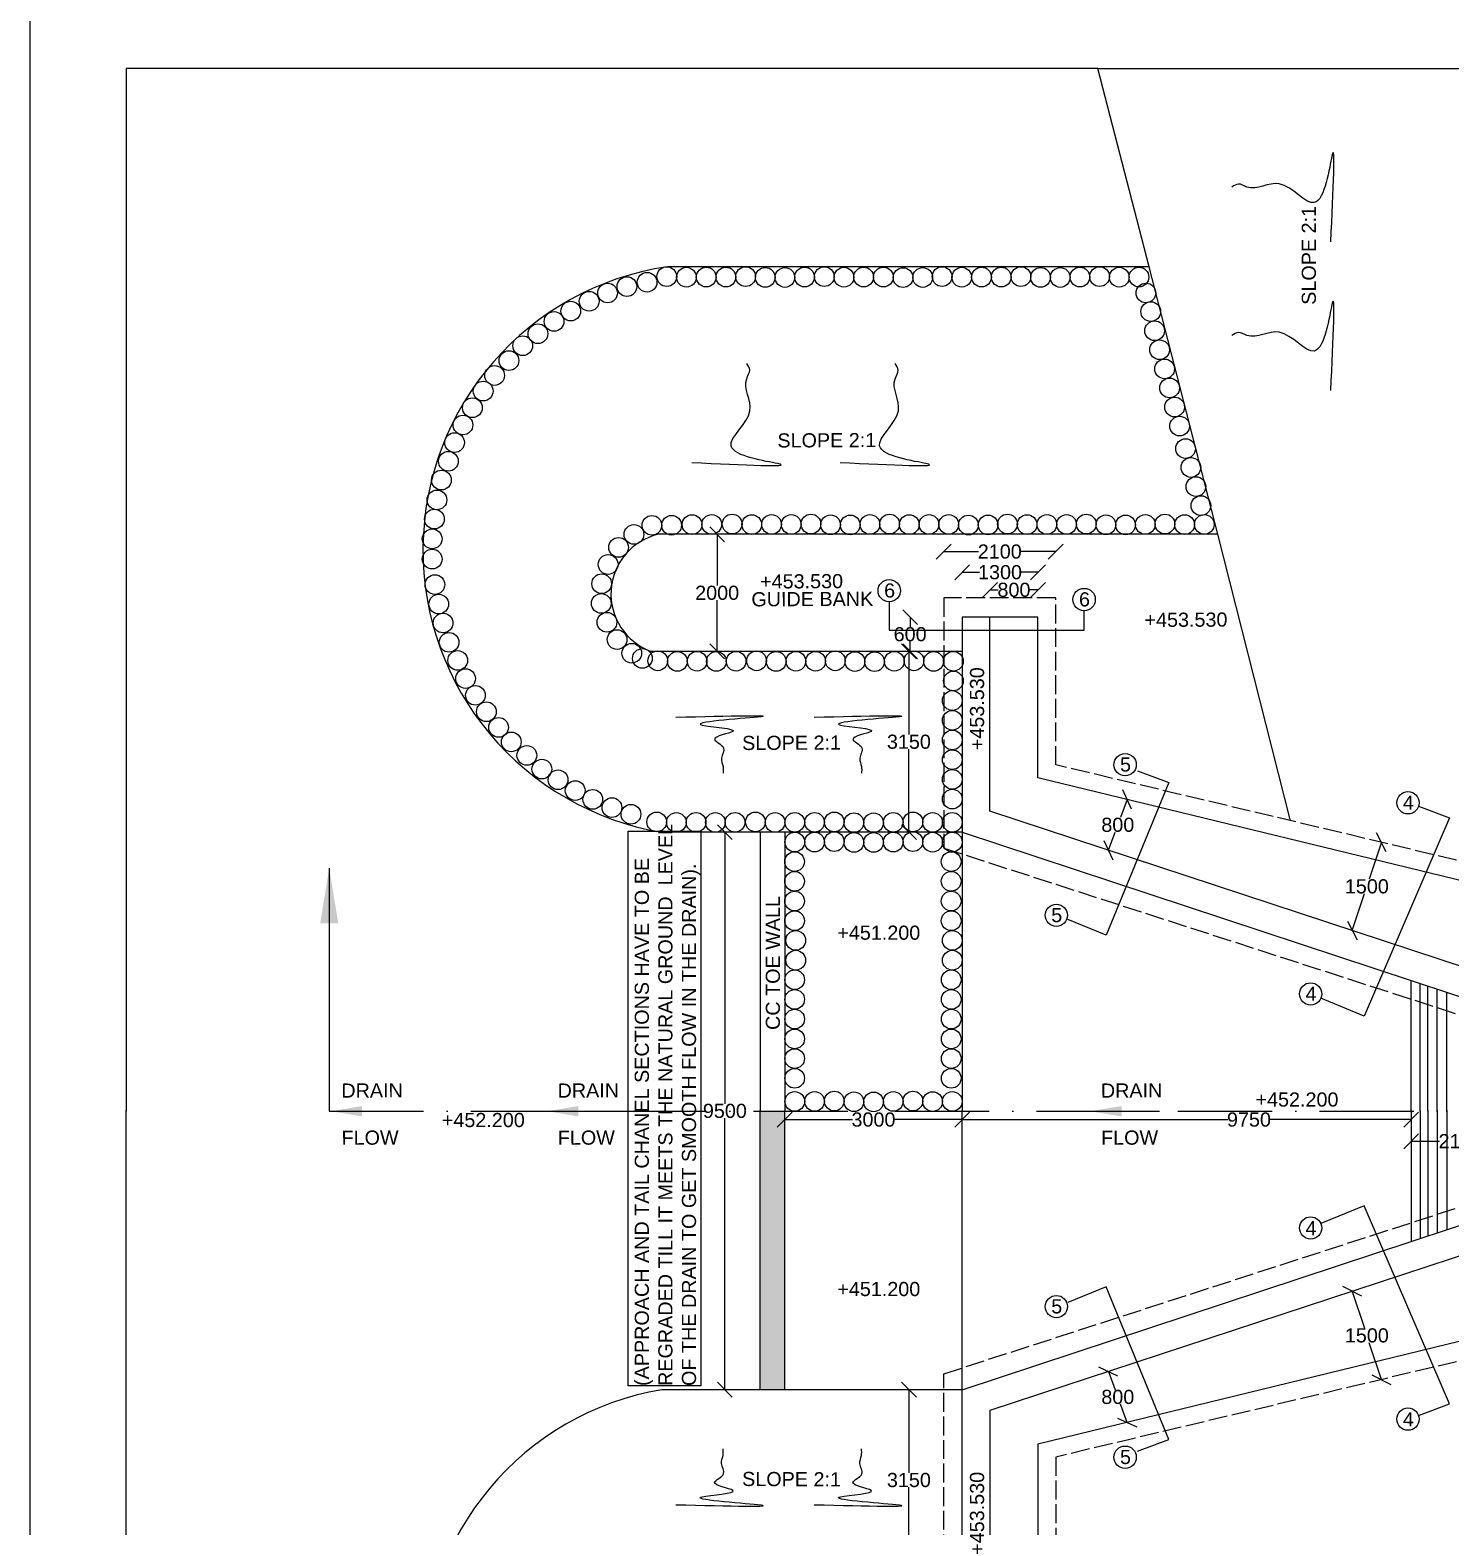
# Model space of a CAD drawing. Header units: millimetres. Extents: x 5124 to 7521686, y 2311 to 91894499.
# Drawn here: x 3753198 to 3762235, y 45937138 to 45946658 of the extents above; entities that cross this region are included whole.
import ezdxf

# ---------------------------------------------------------------- set-up
doc = ezdxf.new("R2010")
doc.units = ezdxf.units.MM
doc.header["$MEASUREMENT"] = 0
doc.linetypes.add('ACAD_ISO02W100', pattern=[15, 12, -3])
doc.linetypes.add('ACAD_ISO10W100', pattern=[18, 12, -3, 0, -3])
for name, color, linetype in [('DIMENSION', 7, 'Continuous'), ('DRAWING', 7, 'Continuous'), ('TEXT', 7, 'Continuous')]:
    doc.layers.add(name, color=color, linetype=linetype)
doc.styles.get("Standard").update_dxf_attribs({"font": 'arial.ttf', "height": 90})
doc.dimstyles.get("Standard").update_dxf_attribs({"dimtxt": 200, "dimasz": 110, "dimexe": 0.18, "dimexo": 0.0625, "dimgap": 0.09, "dimtad": 0, "dimtih": 1, "dimtoh": 1, "dimdec": 0, "dimzin": 0, "dimdsep": 46, "dimtxsty": 'Standard', "dimblk": 'OBLIQUE', "dimcen": 0.09, "dimse1": 1, "dimse2": 1, "dimadec": 0, "dimazin": 0, "dimtfac": 1, "dimtdec": 0, "dimtofl": 0, "dimtmove": 0, "dimatfit": 3, "dimfxl": 1, "dimtolj": 1, "dimtzin": 0, "dimarcsym": 0})

# ---------------------------------------------------------------- blocks, each defined once
blk = doc.blocks.new('_Oblique')
at = {"color": 0, "linetype": 'ByBlock', "lineweight": -2}
blk.add_line((-0.5, -0.5), (0.5, 0.5), dxfattribs=at)
blk = doc.blocks.new('*D168')
at = {"layer": 'Defpoints', "color": 0, "linetype": 'Continuous', "transparency": 16777216}
for p in [(3757606, 45943448.5), (3757571, 45942703.5), (3757606, 45942703.5)]:
    blk.add_point(p, dxfattribs=at)
at = {"layer": 'DIMENSION', "color": 0, "linetype": 'Continuous', "lineweight": -2, "transparency": 16777216}
for p, q in [((3757571, 45943448.5), (3757571, 45943122)), ((3757571, 45942703.5), (3757571, 45943030))]:
    blk.add_line(p, q, dxfattribs=at)
at = {"layer": 'DIMENSION', "color": 0, "linetype": 'Continuous', "lineweight": -2, "transparency": 16777216, "xscale": 95, "yscale": 95, "zscale": 95}
for p, rotation in [((3757571, 45943448.5), 90), ((3757571, 45942703.5), 270)]:
    blk.add_blockref('_Oblique', p, dxfattribs=dict(at, rotation=rotation))
at = {"layer": 'DIMENSION', "color": 0, "linetype": 'Continuous', "transparency": 16777216, "insert": (3757571, 45943076), "char_height": 90, "attachment_point": 5}
blk.add_mtext('\\A1;2000', dxfattribs=at)
blk = doc.blocks.new('*D169')
at = {"layer": 'Defpoints', "color": 0, "linetype": 'Continuous', "transparency": 16777216}
for p in [(3759725.5, 45943338.5), (3759013, 45943043.5), (3759725.5, 45943043.5)]:
    blk.add_point(p, dxfattribs=at)
at = {"layer": 'DIMENSION', "color": 0, "linetype": 'Continuous', "lineweight": -2, "transparency": 16777216}
for p, q in [((3759013, 45943338.5), (3759234.16, 45943338.5)), ((3759725.5, 45943338.5), (3759504.34, 45943338.5))]:
    blk.add_line(p, q, dxfattribs=at)
at = {"layer": 'DIMENSION', "color": 0, "linetype": 'Continuous', "lineweight": -2, "transparency": 16777216, "xscale": 95, "yscale": 95, "zscale": 95, "rotation": 180}
blk.add_blockref('_Oblique', (3759013, 45943338.5), dxfattribs=at)
at = {"layer": 'DIMENSION', "color": 0, "linetype": 'Continuous', "lineweight": -2, "transparency": 16777216, "xscale": 95, "yscale": 95, "zscale": 95}
blk.add_blockref('_Oblique', (3759725.5, 45943338.5), dxfattribs=at)
at = {"layer": 'DIMENSION', "color": 0, "linetype": 'Continuous', "transparency": 16777216, "insert": (3759369.25, 45943338.5), "char_height": 90, "attachment_point": 5}
blk.add_mtext('\\A1;2100', dxfattribs=at)
blk = doc.blocks.new('*D146')
at = {"layer": 'Defpoints', "color": 0, "linetype": 'Continuous', "transparency": 16777216}
for p in [(3759612, 45943207), (3759130, 45942921.5), (3759612, 45942921.5)]:
    blk.add_point(p, dxfattribs=at)
at = {"layer": 'DIMENSION', "color": 0, "linetype": 'Continuous', "lineweight": -2, "transparency": 16777216}
for p, q in [((3759130, 45943207), (3759240.9, 45943207)), ((3759612, 45943207), (3759501.1, 45943207))]:
    blk.add_line(p, q, dxfattribs=at)
at = {"layer": 'DIMENSION', "color": 0, "linetype": 'Continuous', "lineweight": -2, "transparency": 16777216, "xscale": 95, "yscale": 95, "zscale": 95, "rotation": 180}
blk.add_blockref('_Oblique', (3759130, 45943207), dxfattribs=at)
at = {"layer": 'DIMENSION', "color": 0, "linetype": 'Continuous', "lineweight": -2, "transparency": 16777216, "xscale": 95, "yscale": 95, "zscale": 95}
blk.add_blockref('_Oblique', (3759612, 45943207), dxfattribs=at)
at = {"layer": 'DIMENSION', "color": 0, "linetype": 'Continuous', "transparency": 16777216, "insert": (3759371, 45943207), "char_height": 90, "attachment_point": 5}
blk.add_mtext('\\A1;1300', dxfattribs=at)
blk = doc.blocks.new('*D147')
at = {"layer": 'Defpoints', "color": 0, "linetype": 'Continuous', "transparency": 16777216}
for p in [(3759612, 45943095), (3759307, 45942921.5), (3759612, 45942921.5)]:
    blk.add_point(p, dxfattribs=at)
at = {"layer": 'DIMENSION', "color": 0, "linetype": 'Continuous', "lineweight": -2, "transparency": 16777216}
for p, q in [((3759307, 45943095), (3759360.1, 45943095)), ((3759612, 45943095), (3759558.9, 45943095))]:
    blk.add_line(p, q, dxfattribs=at)
at = {"layer": 'DIMENSION', "color": 0, "linetype": 'Continuous', "lineweight": -2, "transparency": 16777216, "xscale": 95, "yscale": 95, "zscale": 95, "rotation": 180}
blk.add_blockref('_Oblique', (3759307, 45943095), dxfattribs=at)
at = {"layer": 'DIMENSION', "color": 0, "linetype": 'Continuous', "lineweight": -2, "transparency": 16777216, "xscale": 95, "yscale": 95, "zscale": 95}
blk.add_blockref('_Oblique', (3759612, 45943095), dxfattribs=at)
at = {"layer": 'DIMENSION', "color": 0, "linetype": 'Continuous', "transparency": 16777216, "insert": (3759459.5, 45943095), "char_height": 90, "attachment_point": 5}
blk.add_mtext('\\A1;800', dxfattribs=at)
blk = doc.blocks.new('*D148')
at = {"layer": 'Defpoints', "color": 0, "linetype": 'Continuous', "transparency": 16777216}
for p in [(3759130, 45942921.5), (3758799, 45942703.5), (3759130, 45942703.5)]:
    blk.add_point(p, dxfattribs=at)
at = {"layer": 'DIMENSION', "color": 0, "linetype": 'Continuous', "lineweight": -2, "transparency": 16777216}
for p, q in [((3758799, 45942921.5), (3758799, 45942858.5)), ((3758799, 45942703.5), (3758799, 45942766.5))]:
    blk.add_line(p, q, dxfattribs=at)
at = {"layer": 'DIMENSION', "color": 0, "linetype": 'Continuous', "lineweight": -2, "transparency": 16777216, "xscale": 95, "yscale": 95, "zscale": 95}
for p, rotation in [((3758799, 45942921.5), 90), ((3758799, 45942703.5), 270)]:
    blk.add_blockref('_Oblique', p, dxfattribs=dict(at, rotation=rotation))
at = {"layer": 'DIMENSION', "color": 0, "linetype": 'Continuous', "transparency": 16777216, "insert": (3758799, 45942812.5), "char_height": 90, "attachment_point": 5}
blk.add_mtext('\\A1;600', dxfattribs=at)
blk = doc.blocks.new('*D149')
at = {"layer": 'Defpoints', "color": 0, "linetype": 'Continuous', "transparency": 16777216}
for p in [(3758799, 45942703.5), (3758791, 45941553), (3758799, 45941553)]:
    blk.add_point(p, dxfattribs=at)
at = {"layer": 'DIMENSION', "color": 0, "linetype": 'Continuous', "lineweight": -2, "transparency": 16777216}
for p, q in [((3758791, 45942703.5), (3758791, 45942174.3)), ((3758791, 45941553), (3758791, 45942082.2))]:
    blk.add_line(p, q, dxfattribs=at)
at = {"layer": 'DIMENSION', "color": 0, "linetype": 'Continuous', "lineweight": -2, "transparency": 16777216, "xscale": 95, "yscale": 95, "zscale": 95}
for p, rotation in [((3758791, 45942703.5), 90), ((3758791, 45941553), 270)]:
    blk.add_blockref('_Oblique', p, dxfattribs=dict(at, rotation=rotation))
at = {"layer": 'DIMENSION', "color": 0, "linetype": 'Continuous', "transparency": 16777216, "insert": (3758791, 45942128.2), "char_height": 90, "attachment_point": 5}
blk.add_mtext('\\A1;3150', dxfattribs=at)
blk = doc.blocks.new('*D150')
at = {"layer": 'Defpoints', "color": 0, "linetype": 'Continuous', "transparency": 16777216}
for p in [(3760180.5, 45941761.2), (3760180.5, 45941761.2), (3760060.4, 45941438.1)]:
    blk.add_point(p, dxfattribs=at)
at = {"layer": 'DIMENSION', "color": 0, "linetype": 'Continuous', "lineweight": -2, "transparency": 16777216}
for p, q in [((3760180.5, 45941761.2), (3760137.5, 45941645.7)), ((3760060.4, 45941438.1), (3760103.3, 45941553.6))]:
    blk.add_line(p, q, dxfattribs=at)
at = {"layer": 'DIMENSION', "color": 0, "linetype": 'Continuous', "lineweight": -2, "transparency": 16777216, "xscale": 95, "yscale": 95, "zscale": 95}
for p, rotation in [((3760180.5, 45941761.2), 69.60595582318697), ((3760060.4, 45941438.1), 249.605955823187)]:
    blk.add_blockref('_Oblique', p, dxfattribs=dict(at, rotation=rotation))
at = {"layer": 'DIMENSION', "color": 0, "linetype": 'Continuous', "transparency": 16777216, "insert": (3760120.4, 45941599.6), "char_height": 90, "attachment_point": 5}
blk.add_mtext('\\A1;800', dxfattribs=at)
blk = doc.blocks.new('*D151')
at = {"layer": 'Defpoints', "color": 0, "linetype": 'Continuous', "transparency": 16777216}
for p in [(3761797.5, 45941488.8), (3761612.7, 45940927.2), (3761612.7, 45940927.2)]:
    blk.add_point(p, dxfattribs=at)
at = {"layer": 'DIMENSION', "color": 0, "linetype": 'Continuous', "lineweight": -2, "transparency": 16777216}
for p, q in [((3761797.5, 45941488.8), (3761720.3, 45941254.1)), ((3761612.7, 45940927.2), (3761690, 45941162))]:
    blk.add_line(p, q, dxfattribs=at)
at = {"layer": 'DIMENSION', "color": 0, "linetype": 'Continuous', "lineweight": -2, "transparency": 16777216, "xscale": 95, "yscale": 95, "zscale": 95}
for p, rotation in [((3761797.5, 45941488.8), 71.78482580647425), ((3761612.7, 45940927.2), 251.7848258064743)]:
    blk.add_blockref('_Oblique', p, dxfattribs=dict(at, rotation=rotation))
at = {"layer": 'DIMENSION', "color": 0, "linetype": 'Continuous', "transparency": 16777216, "insert": (3761705.1, 45941208), "char_height": 90, "attachment_point": 5}
blk.add_mtext('\\A1;1500', dxfattribs=at)
blk = doc.blocks.new('*D197')
at = {"layer": 'Defpoints', "color": 0, "linetype": 'Continuous', "transparency": 16777216}
for p in [(3758791, 45938005.5), (3758799, 45938005.5), (3758799, 45936855)]:
    blk.add_point(p, dxfattribs=at)
at = {"layer": 'DIMENSION', "color": 0, "linetype": 'Continuous', "lineweight": -2, "transparency": 16777216}
for p, q in [((3758791, 45938005.5), (3758791, 45937476.3)), ((3758791, 45936855), (3758791, 45937384.2))]:
    blk.add_line(p, q, dxfattribs=at)
at = {"layer": 'DIMENSION', "color": 0, "linetype": 'Continuous', "lineweight": -2, "transparency": 16777216, "xscale": 95, "yscale": 95, "zscale": 95}
for p, rotation in [((3758791, 45938005.5), 90), ((3758791, 45936855), 270)]:
    blk.add_blockref('_Oblique', p, dxfattribs=dict(at, rotation=rotation))
at = {"layer": 'DIMENSION', "color": 0, "linetype": 'Continuous', "transparency": 16777216, "insert": (3758791, 45937430.2), "char_height": 90, "attachment_point": 5}
blk.add_mtext('\\A1;3150', dxfattribs=at)
blk = doc.blocks.new('*D198')
at = {"layer": 'Defpoints', "color": 0, "linetype": 'Continuous', "transparency": 16777216}
for p in [(3760060.4, 45938120.4), (3760180.5, 45937797.3), (3760180.5, 45937797.3)]:
    blk.add_point(p, dxfattribs=at)
at = {"layer": 'DIMENSION', "color": 0, "linetype": 'Continuous', "lineweight": -2, "transparency": 16777216}
for p, q in [((3760060.4, 45938120.4), (3760103.3, 45938004.9)), ((3760180.5, 45937797.3), (3760137.5, 45937912.8))]:
    blk.add_line(p, q, dxfattribs=at)
at = {"layer": 'DIMENSION', "color": 0, "linetype": 'Continuous', "lineweight": -2, "transparency": 16777216, "xscale": 95, "yscale": 95, "zscale": 95}
for p, rotation in [((3760060.4, 45938120.4), 110.394044176813), ((3760180.5, 45937797.3), 290.394044176813)]:
    blk.add_blockref('_Oblique', p, dxfattribs=dict(at, rotation=rotation))
at = {"layer": 'DIMENSION', "color": 0, "linetype": 'Continuous', "transparency": 16777216, "insert": (3760120.4, 45937958.9), "char_height": 90, "attachment_point": 5}
blk.add_mtext('\\A1;800', dxfattribs=at)
blk = doc.blocks.new('*D199')
at = {"layer": 'Defpoints', "color": 0, "linetype": 'Continuous', "transparency": 16777216}
for p in [(3761612.7, 45938631.3), (3761612.7, 45938631.3), (3761797.5, 45938069.7)]:
    blk.add_point(p, dxfattribs=at)
at = {"layer": 'DIMENSION', "color": 0, "linetype": 'Continuous', "lineweight": -2, "transparency": 16777216}
for p, q in [((3761612.7, 45938631.3), (3761690, 45938396.5)), ((3761797.5, 45938069.7), (3761720.3, 45938304.4))]:
    blk.add_line(p, q, dxfattribs=at)
at = {"layer": 'DIMENSION', "color": 0, "linetype": 'Continuous', "lineweight": -2, "transparency": 16777216, "xscale": 95, "yscale": 95, "zscale": 95}
for p, rotation in [((3761612.7, 45938631.3), 108.2151741935258), ((3761797.5, 45938069.7), 288.2151741935257)]:
    blk.add_blockref('_Oblique', p, dxfattribs=dict(at, rotation=rotation))
at = {"layer": 'DIMENSION', "color": 0, "linetype": 'Continuous', "transparency": 16777216, "insert": (3761705.1, 45938350.5), "char_height": 90, "attachment_point": 5}
blk.add_mtext('\\A1;1500', dxfattribs=at)
blk = doc.blocks.new('*D236')
at = {"layer": 'Defpoints', "color": 0, "linetype": 'Continuous', "transparency": 16777216}
for p in [(3758001, 45939669), (3759130, 45939724), (3759130, 45939669)]:
    blk.add_point(p, dxfattribs=at)
at = {"layer": 'DIMENSION', "color": 0, "linetype": 'Continuous', "lineweight": -2, "transparency": 16777216}
for p, q in [((3758001, 45939724), (3758431.20809, 45939724)), ((3759130, 45939724), (3758699.79191, 45939724))]:
    blk.add_line(p, q, dxfattribs=at)
at = {"layer": 'DIMENSION', "color": 0, "linetype": 'Continuous', "lineweight": -2, "transparency": 16777216, "xscale": 95, "yscale": 95, "zscale": 95, "rotation": 180}
blk.add_blockref('_Oblique', (3758001, 45939724), dxfattribs=at)
at = {"layer": 'DIMENSION', "color": 0, "linetype": 'Continuous', "lineweight": -2, "transparency": 16777216, "xscale": 95, "yscale": 95, "zscale": 95}
blk.add_blockref('_Oblique', (3759130, 45939724), dxfattribs=at)
at = {"layer": 'DIMENSION', "color": 0, "linetype": 'Continuous', "transparency": 16777216, "insert": (3758565.5, 45939724), "char_height": 90, "attachment_point": 5}
blk.add_mtext('\\A1;3000', dxfattribs=at)
blk = doc.blocks.new('*D237')
at = {"layer": 'Defpoints', "color": 0, "linetype": 'Continuous', "transparency": 16777216}
for p in [(3757549.4, 45941553), (3757549.4, 45938005.5), (3757620, 45938005.5)]:
    blk.add_point(p, dxfattribs=at)
at = {"layer": 'DIMENSION', "color": 0, "linetype": 'Continuous', "lineweight": -2, "transparency": 16777216}
for p, q in [((3757620, 45941553), (3757620, 45939825.3)), ((3757620, 45938005.5), (3757620, 45939733.2))]:
    blk.add_line(p, q, dxfattribs=at)
at = {"layer": 'DIMENSION', "color": 0, "linetype": 'Continuous', "lineweight": -2, "transparency": 16777216, "xscale": 95, "yscale": 95, "zscale": 95}
for p, rotation in [((3757620, 45941553), 90), ((3757620, 45938005.5), 270)]:
    blk.add_blockref('_Oblique', p, dxfattribs=dict(at, rotation=rotation))
at = {"layer": 'DIMENSION', "color": 0, "linetype": 'Continuous', "transparency": 16777216, "insert": (3757620, 45939779.2), "char_height": 90, "attachment_point": 5}
blk.add_mtext('\\A1;9500', dxfattribs=at)
blk = doc.blocks.new('*D238')
at = {"layer": 'Defpoints', "color": 0, "linetype": 'Continuous', "transparency": 16777216}
for p in [(3759130, 45939724), (3761987, 45939724), (3761987, 45939724)]:
    blk.add_point(p, dxfattribs=at)
at = {"layer": 'DIMENSION', "color": 0, "linetype": 'Continuous', "lineweight": -2, "transparency": 16777216}
for p, q in [((3759130, 45939724), (3760820.7, 45939724)), ((3761987, 45939724), (3761089.3, 45939724))]:
    blk.add_line(p, q, dxfattribs=at)
at = {"layer": 'DIMENSION', "color": 0, "linetype": 'Continuous', "lineweight": -2, "transparency": 16777216, "xscale": 95, "yscale": 95, "zscale": 95, "rotation": 180}
blk.add_blockref('_Oblique', (3759130, 45939724), dxfattribs=at)
at = {"layer": 'DIMENSION', "color": 0, "linetype": 'Continuous', "lineweight": -2, "transparency": 16777216, "xscale": 95, "yscale": 95, "zscale": 95}
blk.add_blockref('_Oblique', (3761987, 45939724), dxfattribs=at)
at = {"layer": 'DIMENSION', "color": 0, "linetype": 'Continuous', "transparency": 16777216, "insert": (3760955, 45939724), "char_height": 90, "attachment_point": 5}
blk.add_mtext('\\A1;9750', dxfattribs=at)
blk = doc.blocks.new('*D239')
at = {"layer": 'Defpoints', "color": 0, "linetype": 'Continuous', "transparency": 16777216}
for p in [(3761987, 45939586.5), (3761987, 45939586.5), (3762616, 45939605.5)]:
    blk.add_point(p, dxfattribs=at)
at = {"layer": 'DIMENSION', "color": 0, "linetype": 'Continuous', "lineweight": -2, "transparency": 16777216}
for p, q in [((3761987, 45939586.5), (3762166.41, 45939586.5)), ((3762616, 45939586.5), (3762436.59, 45939586.5))]:
    blk.add_line(p, q, dxfattribs=at)
at = {"layer": 'DIMENSION', "color": 0, "linetype": 'Continuous', "lineweight": -2, "transparency": 16777216, "xscale": 95, "yscale": 95, "zscale": 95, "rotation": 180}
blk.add_blockref('_Oblique', (3761987, 45939586.5), dxfattribs=at)
at = {"layer": 'DIMENSION', "color": 0, "linetype": 'Continuous', "lineweight": -2, "transparency": 16777216, "xscale": 95, "yscale": 95, "zscale": 95}
blk.add_blockref('_Oblique', (3762616, 45939586.5), dxfattribs=at)
at = {"layer": 'DIMENSION', "color": 0, "linetype": 'Continuous', "transparency": 16777216, "insert": (3762301.5, 45939586.5), "char_height": 90, "attachment_point": 5}
blk.add_mtext('\\A1;2100', dxfattribs=at)

msp = doc.modelspace()

# ---------------------------------------------------------------- hatches: boundary and pattern name
at = {"layer": 'DRAWING', "linetype": 'Continuous'}
h = msp.add_hatch(dxfattribs=at)
h.set_pattern_fill('AR-SAND', color=256, scale=25, style=0)
h.set_pattern_definition([(37.5, (-50422.5, -56.5), (-1.574833953, 48.170594225), [0, -38, 0, -42.5, 0, -40.625]), (7.5, (-50422.5, -56.5), (44.24441763, 70.55365163), [0, -20.5, 0, -34.25, 0, -13.125]), (327.5, (-50453.25, -56.5), (77.853546544, 0.14147634), [0, -12.5, 0, -45, 0, -58.75]), (317.5, (-50453.25, -56.5), (75.15316511, 21.94188912), [0, -6.25, 0, -29.5, 0, -33.75])])
h.paths.add_polyline_path([(3780390.5, 45939777), (3780226, 45939777), (3780226, 45938016.5), (3780390.5, 45938016.5)])
h.paths.add_polyline_path([(3758001, 45939777), (3757844, 45939777), (3757844, 45938005.5), (3758001, 45938005.5)])

# ---------------------------------------------------------------- linework, layer by layer
at = {"layer": 'DIMENSION', "linetype": 'Continuous'}
for points in [[(3758666, 45943019), (3758666, 45942839), (3759906, 45942839), (3759906, 45942962.5)], [(3760245, 45941944), (3760446, 45941869), (3760046.5, 45940898.5), (3759801.5, 45940997.5)], [(3762034.4, 45941717.9), (3762231, 45941644), (3761687.5, 45940382.5), (3761413.1, 45940496.5)], [(3762034.4, 45937840.6), (3762231, 45937914.5), (3761687.5, 45939176), (3761413.1, 45939062)], [(3760245, 45937614.5), (3760446, 45937689.5), (3760046.5, 45938660), (3759801.5, 45938561)]]:
    msp.add_lwpolyline(points, dxfattribs=at)
for centre in [(3758666, 45943090), (3759906, 45943033.5), (3760167, 45941982.8), (3761967, 45941740.3), (3759729.5, 45941024.3), (3761347.5, 45940523.8), (3761347.5, 45939034.7), (3759729.5, 45938534.2), (3761967, 45937818.2), (3760167, 45937575.7)]:
    msp.add_circle(centre, 71, dxfattribs=at)
at = {"layer": 'DRAWING', "linetype": 'Continuous'}
for points in [[(3796289, 45955344.5), (3753198, 45955344.5), (3753198, 45931724), (3796289, 45931724)], [(3757005.5, 45941559), (3757467.8, 45941559), (3757467.8, 45938029.2), (3757005.5, 45938029.2)]]:
    msp.add_lwpolyline(points, close=True, dxfattribs=at)
for points in [[(3760319.5, 45945151), (3759993, 45946412.5), (3753810.5, 45946412.5), (3753810.5, 45939777)], [(3759993, 45946412.5), (3770085, 45946412.5), (3770121.5, 45946412.5)], [(3760757.5, 45943448.5), (3760319.5, 45945151), (3757254, 45945151)], [(3762719, 45941143.5), (3759612, 45941899.5), (3759612, 45942921.5), (3759130, 45942921.5), (3759130, 45941553), (3762713.5, 45940369.5)], [(3762713.5, 45940565), (3759307, 45941686), (3759307, 45942921.5)], [(3759130, 45942703.5), (3757150, 45942703.5)], [(3759130, 45941553), (3757219, 45941553)], [(3757844, 45941553), (3757844, 45939777)], [(3758001, 45941553), (3758001, 45939777)], [(3759130, 45941553), (3759130, 45939777)], [(3761987, 45939777), (3761987, 45940609.4)], [(3762043.5, 45939777), (3762043.5, 45940590.8)], [(3762094, 45939777), (3762094, 45940574.1)], [(3762153, 45939774.5), (3762153, 45940554.6)], [(3762214, 45939774.5), (3762214, 45940534.5)], [(3760319.5, 45934407.5), (3760314, 45933146), (3753810.5, 45933146), (3753810.5, 45939781.5)], [(3757844, 45938005.5), (3757844, 45939781.5)], [(3758001, 45938005.5), (3758001, 45939781.5)], [(3759130, 45938005.5), (3759130, 45939781.5)], [(3761987, 45939781.5), (3761987, 45938949.1)], [(3762043.5, 45939781.5), (3762043.5, 45938967.7)], [(3762094, 45939781.5), (3762094, 45938984.4)], [(3762153, 45939784), (3762153, 45939003.9)], [(3762214, 45939784), (3762214, 45939024)], [(3762719, 45938415), (3759612, 45937659), (3759612, 45936637), (3759130, 45936637), (3759130, 45938005.5), (3762713.5, 45939189)], [(3762713.5, 45938993.5), (3759307, 45937872.5), (3759307, 45936637)], [(3759130, 45938005.5), (3757219, 45938005.5)]]:
    msp.add_lwpolyline(points, dxfattribs=at)
at = {"layer": 'DRAWING', "linetype": 'ACAD_ISO02W100', "ltscale": 10}
for points in [[(3766279, 45939777), (3766279, 45940587.5), (3765837.5, 45940587.5), (3765837.5, 45941214.5), (3764468, 45941214.5), (3764468, 45941143.5), (3762822, 45941143.5), (3762822, 45941271), (3762713.5, 45941271), (3759725.5, 45941981.5), (3759725.5, 45943043.5), (3759013, 45943043.5), (3759013, 45941452), (3762616, 45940287.5), (3762616, 45939953), (3764693, 45939953), (3764693, 45940252), (3765123.5, 45940252), (3765123.5, 45939777)], [(3766279, 45939781.5), (3766279, 45938971), (3765837.5, 45938971), (3765837.5, 45938344), (3764468, 45938344), (3764468, 45938415), (3762822, 45938415), (3762822, 45938287.5), (3762713.5, 45938287.5), (3759725.5, 45937577), (3759725.5, 45936515), (3759013, 45936515), (3759013, 45938106.5), (3762616, 45939271), (3762616, 45939605.5), (3764693, 45939605.5), (3764693, 45939306.5), (3765123.5, 45939306.5), (3765123.5, 45939781.5)]]:
    msp.add_lwpolyline(points, dxfattribs=at)
at = {"layer": 'DRAWING', "linetype": 'ACAD_ISO10W100', "ltscale": 50}
msp.add_lwpolyline([(3755102.5, 45939777), (3782967, 45939777)], dxfattribs=at)
at = {"layer": 'DRAWING', "linetype": 'Continuous'}
for centre in [(3757125.1, 45945052.7), (3757250.7, 45945088.4), (3757375.8, 45945084.8), (3757501.2, 45945085.6), (3757626.6, 45945085.6), (3757752, 45945088.3), (3757877, 45945083.6), (3758001.9, 45945082.9), (3758127.3, 45945085.6), (3758252.7, 45945088.4), (3758377.8, 45945084.8), (3758503.2, 45945085.6), (3758628.7, 45945085.6), (3758753.8, 45945082.1), (3758879.2, 45945082.8), (3759002.7, 45945088.4), (3759127.8, 45945084.8), (3759253.2, 45945085.6), (3759378.6, 45945085.6), (3759504, 45945088.3), (3759629, 45945083.6), (3759753.9, 45945082.9), (3759879.3, 45945085.6), (3760004.7, 45945088.4), (3760129.8, 45945084.8), (3760255.2, 45945085.6), (3756873.6, 45944984.2), (3756996.6, 45945024.7), (3760299.2, 45944984.1), (3756639.6, 45944868.7), (3756756.6, 45944931.7), (3760329.8, 45944866), (3756533.1, 45944803.2), (3756430.6, 45944725.2), (3760354.8, 45944744.1), (3756333.6, 45944648.7), (3760386.6, 45944622.7), (3756246.1, 45944553.7), (3760418.4, 45944501.3), (3756155.1, 45944459.2), (3760450.2, 45944380), (3756082.1, 45944360.2), (3756013.6, 45944254.2), (3760482, 45944258.6), (3755953.6, 45944144.2), (3760513.9, 45944137.2), (3755900.1, 45944032.2), (3760551.4, 45943994.1), (3755860.6, 45943913.2), (3755816.1, 45943793.7), (3760585.3, 45943873.8), (3760617.2, 45943752.5), (3755788.1, 45943667.7), (3760649, 45943631.1), (3755771.6, 45943545.7), (3757411.1, 45943510.4), (3757536.5, 45943511.2), (3757666.5, 45943514), (3757791.5, 45943510.4), (3757917, 45943511.2), (3758042.4, 45943511.2), (3758167.8, 45943513.9), (3758292.7, 45943509.2), (3758417.7, 45943508.6), (3758543.1, 45943511.3), (3758668.5, 45943514), (3758793.6, 45943510.4), (3758919, 45943511.2), (3759044.5, 45943511.2), (3759295, 45943508.5), (3759418.5, 45943514), (3759543.5, 45943510.4), (3759669, 45943511.2), (3759794.4, 45943511.2), (3759919.8, 45943513.9), (3760044.7, 45943509.2), (3760169.7, 45943508.6), (3760295.1, 45943511.3), (3760420.5, 45943514), (3760545.6, 45943510.4), (3760671, 45943511.2), (3755757.6, 45943419.7), (3757041.7, 45943447.6), (3757155.7, 45943505.7), (3757281.1, 45943506.5), (3759169.6, 45943507.7), (3756943.5, 45943365.5), (3755757.6, 45943291.2), (3756877.4, 45943256.5), (3755774.9, 45943128.7), (3756836.1, 45943134.2), (3755799.7, 45943004.4), (3756833.6, 45943008.7), (3755826.8, 45942884.3), (3756869.6, 45942888.7), (3755865.6, 45942761.2), (3756934.6, 45942778.7), (3757027.6, 45942691.7), (3757095.1, 45942658.7), (3755920.3, 45942646), (3757193, 45942643.5), (3757318.1, 45942640), (3757443.5, 45942640.8), (3757566.1, 45942640), (3757691.5, 45942640.8), (3757821.5, 45942643.5), (3757946.5, 45942640), (3758072, 45942640.8), (3758197.4, 45942640.8), (3758322.8, 45942643.5), (3758447.7, 45942638.7), (3758572.7, 45942638.1), (3758698.1, 45942640.8), (3758823.5, 45942643.5), (3758948.6, 45942640), (3759074, 45942640.8), (3755970, 45942530.9), (3759074, 45942515.3), (3756033.1, 45942424), (3759067.3, 45942391), (3756102.4, 45942319.6), (3756179.8, 45942219.9), (3759067.3, 45942265.5), (3756261.2, 45942127.7), (3759067.3, 45942140.1), (3756360, 45942041.4), (3759067.3, 45942014.6), (3756455.5, 45941954.4), (3756558.7, 45941886.6), (3756667.6, 45941817.8), (3759067.3, 45941889.1), (3756779.4, 45941761.8), (3756901.5, 45941709.2), (3759067.3, 45941763.7), (3757022.6, 45941667.1), (3757186.3, 45941618.5), (3757311.4, 45941614.9), (3757436.8, 45941615.7), (3757559.4, 45941614.9), (3757684.8, 45941615.7), (3757814.7, 45941618.5), (3757939.8, 45941614.9), (3758065.2, 45941615.7), (3758190.6, 45941615.7), (3758316, 45941618.4), (3758441, 45941613.7), (3758566, 45941613.1), (3758691.4, 45941615.8), (3758816.8, 45941618.5), (3758941.9, 45941614.9), (3759067.3, 45941615.7), (3758065.2, 45941490.3), (3758190.6, 45941490.3), (3758316, 45941493), (3758441, 45941488.2), (3758566, 45941487.6), (3758691.4, 45941490.3), (3758816.8, 45941493), (3758941.9, 45941489.5), (3759067.3, 45941490.3), (3758063.7, 45941366), (3759060.1, 45941366), (3758063.7, 45941240.5), (3759060.1, 45941240.5), (3758063.7, 45941115), (3759060.1, 45941115), (3758063.7, 45940989.6), (3759060.1, 45940989.6), (3758070.9, 45940864.1), (3759067.3, 45940864.1), (3758070.9, 45940738.6), (3759067.3, 45940738.6), (3758064.2, 45940614.3), (3759060.5, 45940614.3), (3758064.2, 45940488.9), (3759060.5, 45940488.9), (3758064.2, 45940363.4), (3759060.5, 45940363.4), (3758064.2, 45940237.9), (3759060.5, 45940237.9), (3758064.2, 45940112.5), (3759060.5, 45940112.5), (3758064.2, 45939987), (3759060.5, 45939987), (3758065.2, 45939839.7), (3758190.6, 45939839.7), (3758316, 45939842.4), (3758441, 45939837.6), (3758566, 45939837), (3758691.4, 45939839.7), (3758816.8, 45939842.4), (3758941.9, 45939838.9), (3759067.3, 45939839.7)]:
    msp.add_circle(centre, 62.7, dxfattribs=at)
for centre, radius, start, end in [((3757520, 45943349.2), 1821.3, 98.39818, 260.48715), ((3757285, 45943069), 389.6, 103.05321, 249.7271), ((3757520, 45936209.3), 1821.3, 99.51285, 261.60182)]:
    msp.add_arc(centre, radius, start, end, dxfattribs=at)
for points in [[(3761475.5, 45945309), (3761482.5, 45945854.5), (3761370, 45945559.5), (3761147, 45945679), (3760942.5, 45945658.5), (3760887.5, 45945677.5), (3760845.5, 45945658.5)], [(3761475.5, 45944364.5), (3761482.5, 45944910), (3761370, 45944615), (3761147, 45944734.5), (3760942.5, 45944714), (3760887.5, 45944733), (3760845.5, 45944714)], [(3757409.5, 45943906), (3757955, 45943899), (3757660, 45944011.5), (3757779.5, 45944234.5), (3757759, 45944439), (3757778, 45944494), (3757759, 45944536)], [(3758354, 45943906), (3758899.5, 45943899), (3758604.5, 45944011.5), (3758724, 45944234.5), (3758703.5, 45944439), (3758722.5, 45944494), (3758703.5, 45944536)]]:
    msp.add_spline(points, degree=3, dxfattribs=at)
at = {"layer": 'DRAWING'}
for points in [[(3757308, 45942285.3), (3757827.5, 45942285.3), (3757476.1, 45942234.2), (3757669.8, 45942193.5), (3757555, 45942142.7), (3757611.1, 45942089.1), (3757598.2, 45942023.1), (3757608.6, 45941972), (3757608.6, 45941928.5)], [(3758188.4, 45942285.3), (3758708, 45942285.3), (3758356.6, 45942234.2), (3758550.3, 45942193.5), (3758435.4, 45942142.7), (3758491.6, 45942089.1), (3758478.6, 45942023.1), (3758489.1, 45941972), (3758489.1, 45941928.5)], [(3757308, 45937273.2), (3757827.5, 45937273.2), (3757476.1, 45937324.3), (3757669.8, 45937365), (3757555, 45937415.8), (3757611.1, 45937469.4), (3757598.2, 45937535.4), (3757608.6, 45937586.5), (3757608.6, 45937630)], [(3758188.4, 45937273.2), (3758708, 45937273.2), (3758356.6, 45937324.3), (3758550.3, 45937365), (3758435.4, 45937415.8), (3758491.6, 45937469.4), (3758478.6, 45937535.4), (3758489.1, 45937586.5), (3758489.1, 45937630)]]:
    msp.add_spline(points, degree=3, dxfattribs=at)
at = {"layer": 'TEXT', "linetype": 'Continuous'}
msp.add_lwpolyline([(3761219.5, 45941626.2), (3760757.5, 45943448.5), (3757197, 45943448.5)], dxfattribs=at)

# ---------------------------------------------------------------- texts
for s, rotation, p in [('+453.530', 0.25076, (3757844.5, 45943103.5)), ('6', 0.25076, (3758633.6, 45943046)), ('GUIDE BANK', 0.25076, (3757789, 45942990)), ('6', 0.25076, (3759873.6, 45942989.5)), ('+453.530', 0.25076, (3760290.4, 45942859)), ('+453.530', 90, (3759269.6, 45942074.8)), ('SLOPE 2:1', 0.25076, (3757730, 45942075.8)), ('5', 0.25076, (3760134.6, 45941938.8)), ('4', 0.25076, (3761934.6, 45941696.3)), ('CC TOE WALL', 90, (3757970.4, 45940294.6)), ('5', 0.25076, (3759697.1, 45940980.3)), ('4', 0.25076, (3761315.1, 45940479.8)), ('4', 359.74924, (3761314.7, 45938988.7)), ('5', 359.74924, (3759696.7, 45938490.9)), ('4', 359.74924, (3761934.2, 45937772.2)), ('5', 359.74924, (3760134.2, 45937532.4)), ('SLOPE 2:1', 359.74924, (3757729.6, 45937392.7)), ('+453.530', 90, (3759269.6, 45936954.8))]:
    msp.add_text(s, height=90, rotation=rotation, dxfattribs=at).set_placement(p)
for s, p in [('+451.200', (3758335.6, 45940868.5)), ('+452.200', (3760996.6, 45939807)), ('+452.200', (3755819.1, 45939676.5)), ('+451.200', (3758335.6, 45938601.1))]:
    msp.add_text(s, height=90, dxfattribs=at).set_placement(p)
at = {"layer": 'TEXT', "linetype": 'Continuous', "char_height": 90, "attachment_point": 1}
for s, insert, width, rotation in [(' SLOPE 2:1', (3761290.8, 45944874.2), 2139.072, 90), (' SLOPE 2:1', (3757919.2, 45944090.7), 2139.072, 0.25076), ('(APPROACH AND TAIL CHANEL SECTIONS HAVE TO BE REGRADED TILL IT MEETS THE NATURAL GROUND  LEVEL OF THE DRAIN TO GET SMOOTH FLOW IN THE DRAIN). ', (3757046.5, 45938029.2), 3573.397, 90), ('DRAIN\\P \\PFLOW', (3755179.4, 45939953.8), 2139.072, 0.25076), ('DRAIN\\P \\PFLOW', (3756555.4, 45939953.8), 2139.072, 0.25076), ('DRAIN\\P \\PFLOW', (3760012.4, 45939953.8), 2139.072, 0.25076)]:
    msp.add_mtext(s, dxfattribs=dict(at, insert=insert, width=width, rotation=rotation))

# ---------------------------------------------------------------- dimensions: what is measured, and where the dimension line sits
at = {"layer": 'DIMENSION', "linetype": 'Continuous'}
for base, p1, p2, angle, text, picture, middle in [((3757571, 45942703.5), (3757606, 45943448.5), (3757606, 45942703.5), 90, '2000', '*D168', (3757571, 45943076)), ((3758799, 45942703.5), (3759130, 45942921.5), (3759130, 45942703.5), 90, '600', '*D148', (3758799, 45942812.5)), ((3758791, 45941553), (3758799, 45942703.5), (3758799, 45941553), 90, '3150', '*D149', (3758791, 45942128.2)), ((3757620, 45938005.5), (3757549.4, 45941553), (3757549.4, 45938005.5), 90, '9500', '*D237', (3757620, 45939779.2)), ((3758791, 45938005.5), (3758799, 45936855), (3758799, 45938005.5), 270, '3150', '*D197', (3758791, 45937430.2))]:
    dim = msp.add_linear_dim(base=base, p1=p1, p2=p2, angle=angle, text=text, dimstyle='Standard', override={"dimasz": 95, "dimarcsym": 1}, dxfattribs=at)
    dim.commit()
    dim.dimension.update_dxf_attribs({"geometry": picture, "text_midpoint": middle})
for base, p1, p2, text, picture, middle in [((3759725.5, 45943338.5), (3759013, 45943043.5), (3759725.5, 45943043.5), '2100', '*D169', (3759369.2, 45943338.5)), ((3759612, 45943207), (3759130, 45942921.5), (3759612, 45942921.5), '1300', '*D146', (3759371, 45943207)), ((3759612, 45943095), (3759307, 45942921.5), (3759612, 45942921.5), '800', '*D147', (3759459.5, 45943095)), ((3759130, 45939724), (3758001, 45939669), (3759130, 45939669), '3000', '*D236', (3758565.5, 45939724)), ((3761987, 45939586.5), (3762616, 45939605.5), (3761987, 45939586.5), '2100', '*D239', (3762301.5, 45939586.5))]:
    dim = msp.add_linear_dim(base=base, p1=p1, p2=p2, text=text, dimstyle='Standard', override={"dimasz": 95, "dimarcsym": 1}, dxfattribs=at)
    dim.commit()
    dim.dimension.update_dxf_attribs({"geometry": picture, "text_midpoint": middle})
for p1, p2, text, picture, middle in [((3760060.4, 45941438.1), (3760180.5, 45941761.2), '800', '*D150', (3760120.4, 45941599.6)), ((3761797.5, 45941488.8), (3761612.7, 45940927.2), '1500', '*D151', (3761705.1, 45941208)), ((3761797.5, 45938069.7), (3761612.7, 45938631.3), '1500', '*D199', (3761705.1, 45938350.5)), ((3760060.4, 45938120.4), (3760180.5, 45937797.3), '800', '*D198', (3760120.4, 45937958.9))]:
    dim = msp.add_aligned_dim(p1=p1, p2=p2, distance=0, text=text, dimstyle='Standard', override={"dimasz": 95, "dimarcsym": 1}, dxfattribs=at)
    dim.commit()
    dim.dimension.update_dxf_attribs({"geometry": picture, "text_midpoint": middle})
dim = msp.add_linear_dim(base=(3761987, 45939724), p1=(3759130, 45939724), p2=(3761987, 45939724), text='9750', dimstyle='Standard', override={"dimasz": 95, "dimarcsym": 1}, dxfattribs=at)
dim.commit()
dim.dimension.update_dxf_attribs({"geometry": '*D238', "text_midpoint": (3760955, 45939724), "dimtype": 160})

# ---------------------------------------------------------------- leaders
at = {"layer": 'DRAWING', "linetype": 'Continuous'}
msp.add_leader([(3755102.5, 45941323.5), (3755102.5, 45939777)], dimstyle='Standard', override={"dimasz": 350, "dimgap": 0.09, "dimtad": 0, "dimarcsym": 1}, dxfattribs=at)
at = {"layer": 'DRAWING'}
for points in [[(3755111.7, 45939777.5), (3755552.2, 45939777.5)], [(3756487.7, 45939777.5), (3756928.2, 45939777.5)]]:
    msp.add_leader(points, dimstyle='Standard', override={"dimasz": 200, "dimgap": 0.09, "dimtad": 0, "dimarcsym": 1}, dxfattribs=at)
at = {"layer": 'TEXT', "linetype": 'Continuous'}
msp.add_leader([(3759944.7, 45939777.5), (3760385.2, 45939777.5)], dimstyle='Standard', override={"dimasz": 200, "dimgap": 0.09, "dimtad": 0, "dimarcsym": 1}, dxfattribs=at)

doc.saveas('drawing.dxf')
